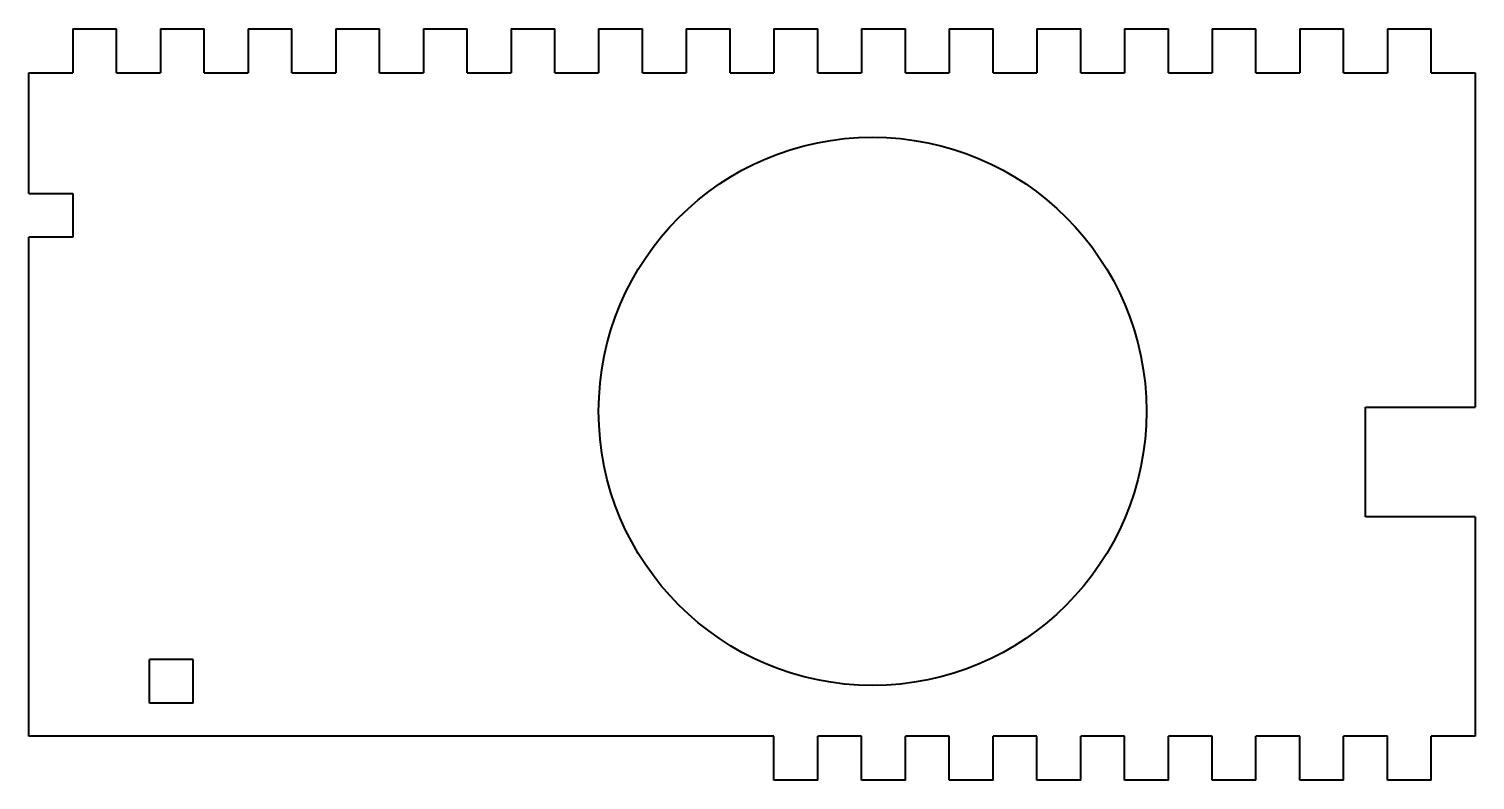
# Model space of a CAD drawing. Header units: inches. Extents: x -71 to 61, y -37 to 31.
import ezdxf

# ---------------------------------------------------------------- set-up
doc = ezdxf.new("R2010")
doc.units = ezdxf.units.IN
doc.header["$MEASUREMENT"] = 0
doc.layers.add('Visible', color=7, linetype='Continuous', lineweight=40)

msp = doc.modelspace()

# ---------------------------------------------------------------- linework, layer by layer
at = {"layer": 'Visible'}
for p, q in [((-67.38, 31.13), (-63.38, 31.13)), ((-67.38, 31.13), (-67.38, 27.13)), ((-63.38, 27.13), (-63.38, 31.13)), ((-59.38, 31.13), (-55.38, 31.13)), ((-59.38, 31.13), (-59.38, 27.13)), ((-55.38, 27.13), (-55.38, 31.13)), ((-51.38, 31.13), (-47.38, 31.13)), ((-51.38, 31.13), (-51.38, 27.13)), ((-47.38, 27.13), (-47.38, 31.13)), ((-43.38, 31.13), (-39.38, 31.13)), ((-43.38, 31.13), (-43.38, 27.13)), ((-39.38, 27.13), (-39.38, 31.13)), ((-35.38, 31.13), (-31.38, 31.13)), ((-35.38, 31.13), (-35.38, 27.13)), ((-31.38, 27.13), (-31.38, 31.13)), ((-27.38, 31.13), (-23.38, 31.13)), ((-27.38, 31.13), (-27.38, 27.13)), ((-23.38, 27.13), (-23.38, 31.13)), ((-19.38, 31.13), (-15.38, 31.13)), ((-19.38, 31.13), (-19.38, 27.13)), ((-15.38, 27.13), (-15.38, 31.13)), ((-11.38, 31.13), (-7.38, 31.13)), ((-11.38, 31.13), (-11.38, 27.13)), ((-7.38, 27.13), (-7.38, 31.13)), ((-3.38, 31.13), (0.62, 31.13)), ((-3.38, 31.13), (-3.38, 27.13)), ((0.62, 27.13), (0.62, 31.13)), ((4.62, 31.13), (8.62, 31.13)), ((4.62, 31.13), (4.62, 27.13)), ((8.62, 27.13), (8.62, 31.13)), ((12.62, 31.13), (16.62, 31.13)), ((12.62, 31.13), (12.62, 27.13)), ((16.62, 27.13), (16.62, 31.13)), ((20.62, 31.13), (24.62, 31.13)), ((20.62, 31.13), (20.62, 27.13)), ((24.62, 27.13), (24.62, 31.13)), ((28.62, 31.13), (32.62, 31.13)), ((28.62, 31.13), (28.62, 27.13)), ((32.62, 27.13), (32.62, 31.13)), ((36.62, 31.13), (40.62, 31.13)), ((36.62, 31.13), (36.62, 27.13)), ((40.62, 27.13), (40.62, 31.13)), ((44.62, 31.13), (48.62, 31.13)), ((44.62, 31.13), (44.62, 27.13)), ((48.62, 27.13), (48.62, 31.13)), ((52.62, 31.13), (56.62, 31.13)), ((52.62, 31.13), (52.62, 27.13)), ((56.62, 27.13), (56.62, 31.13)), ((-71.38, 27.13), (-67.38, 27.13)), ((-71.38, 16.13), (-71.38, 27.13)), ((-63.38, 27.13), (-59.38, 27.13)), ((-55.38, 27.13), (-51.38, 27.13)), ((-47.38, 27.13), (-43.38, 27.13)), ((-39.38, 27.13), (-35.38, 27.13)), ((-31.38, 27.13), (-27.38, 27.13)), ((-23.38, 27.13), (-19.38, 27.13)), ((-15.38, 27.13), (-11.38, 27.13)), ((-7.38, 27.13), (-3.38, 27.13)), ((0.62, 27.13), (4.62, 27.13)), ((8.62, 27.13), (12.62, 27.13)), ((16.62, 27.13), (20.62, 27.13)), ((24.62, 27.13), (28.62, 27.13)), ((32.62, 27.13), (36.62, 27.13)), ((40.62, 27.13), (44.62, 27.13)), ((48.62, 27.13), (52.62, 27.13)), ((56.62, 27.13), (60.62, 27.13)), ((60.62, 27.13), (60.62, -3.37)), ((-71.38, 16.13), (-67.38, 16.13)), ((-67.38, 16.13), (-67.38, 12.13)), ((-67.38, 12.13), (-71.38, 12.13)), ((-71.38, -33.37), (-71.38, 12.13)), ((50.62, -13.37), (50.62, -3.37)), ((50.62, -3.37), (60.62, -3.37)), ((60.62, -13.37), (50.62, -13.37)), ((60.62, -13.37), (60.62, -33.37)), ((-60.38, -30.37), (-60.38, -26.37)), ((-56.38, -26.37), (-60.38, -26.37)), ((-56.38, -30.37), (-56.38, -26.37)), ((-56.38, -30.37), (-60.38, -30.37)), ((-3.38, -33.37), (-71.38, -33.37)), ((-3.38, -37.37), (-3.38, -33.37)), ((0.62, -37.37), (0.62, -33.37)), ((4.62, -33.37), (0.62, -33.37)), ((4.62, -37.37), (4.62, -33.37)), ((8.62, -37.37), (8.62, -33.37)), ((12.62, -33.37), (8.62, -33.37)), ((12.62, -37.37), (12.62, -33.37)), ((16.62, -37.37), (16.62, -33.37)), ((20.62, -33.37), (16.62, -33.37)), ((20.62, -37.37), (20.62, -33.37)), ((24.62, -37.37), (24.62, -33.37)), ((28.62, -33.37), (24.62, -33.37)), ((28.62, -37.37), (28.62, -33.37)), ((32.62, -37.37), (32.62, -33.37)), ((36.62, -33.37), (32.62, -33.37)), ((36.62, -37.37), (36.62, -33.37)), ((40.62, -37.37), (40.62, -33.37)), ((44.62, -33.37), (40.62, -33.37)), ((44.62, -37.37), (44.62, -33.37)), ((48.62, -37.37), (48.62, -33.37)), ((52.62, -33.37), (48.62, -33.37)), ((52.62, -37.37), (52.62, -33.37)), ((56.62, -37.37), (56.62, -33.37)), ((60.62, -33.37), (56.62, -33.37)), ((0.62, -37.37), (-3.38, -37.37)), ((8.62, -37.37), (4.62, -37.37)), ((16.62, -37.37), (12.62, -37.37)), ((24.62, -37.37), (20.62, -37.37)), ((32.62, -37.37), (28.62, -37.37)), ((40.62, -37.37), (36.62, -37.37)), ((48.62, -37.37), (44.62, -37.37)), ((56.62, -37.37), (52.62, -37.37))]:
    msp.add_line(p, q, dxfattribs=at)
msp.add_circle((5.62, -3.74), 25, dxfattribs=at)

doc.saveas('drawing.dxf')
